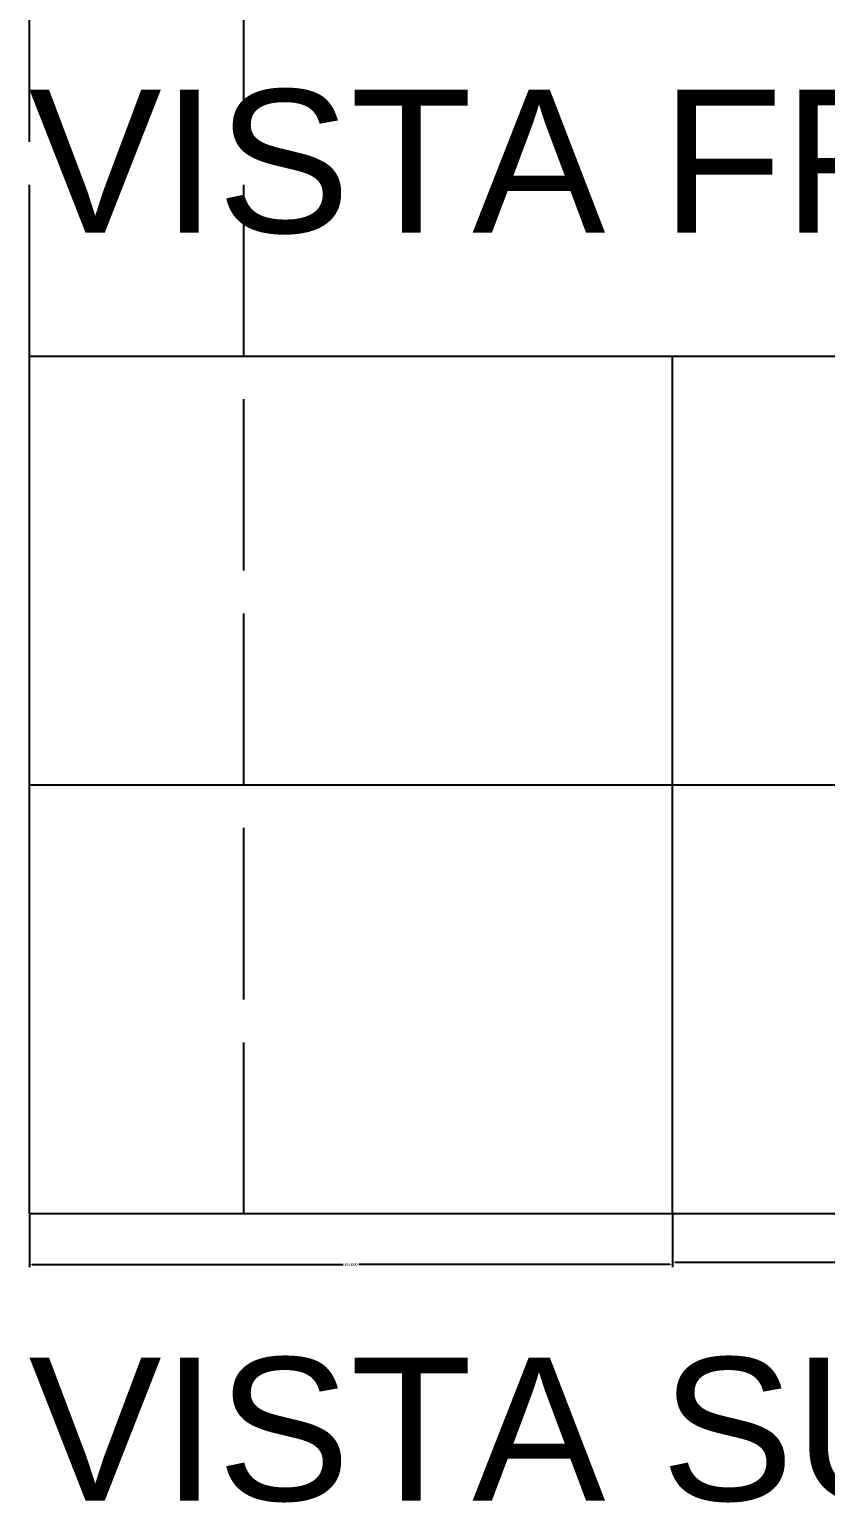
# Model space of a CAD drawing. Header units: inches. Extents: x -52 to 578, y -20 to 194.
# Drawn here: x 100 to 155.7, y -20.2 to 82.9 of the extents above; entities that cross this region are included whole.
import ezdxf

# ---------------------------------------------------------------- set-up
doc = ezdxf.new("R2010")
doc.units = ezdxf.units.IN
doc.header["$MEASUREMENT"] = 0
doc.linetypes.add('ACAD_ISO02W100', pattern=[15, 12, -3])
for name, color, linetype in [('COTA', 1, 'Continuous'), ('PROJECAO', 2, 'ACAD_ISO02W100'), ('TEXTO', 4, 'Continuous')]:
    doc.layers.add(name, color=color, linetype=linetype)
doc.styles.get("Standard").update_dxf_attribs({"font": 'Arial.ttf'})
doc.dimstyles.get("Standard").update_dxf_attribs({"dimtxt": 0.18, "dimasz": 0.18, "dimexe": 0.18, "dimexo": 0.0625, "dimgap": 0.09, "dimtad": 0, "dimtih": 1, "dimtoh": 1, "dimdec": 4, "dimzin": 0, "dimdsep": 46, "dimtxsty": 'Standard', "dimcen": 0.09, "dimadec": 0, "dimazin": 0, "dimtfac": 1, "dimtdec": 4, "dimtofl": 0, "dimtmove": 0, "dimatfit": 3, "dimfxl": 1, "dimtolj": 1, "dimtzin": 0, "dimarcsym": 0})

# ---------------------------------------------------------------- blocks, each defined once
blk = doc.blocks.new('*D7')
at = {"layer": 'COTA', "color": 0, "lineweight": -2, "transparency": 16777216}
for p, q in [((145, -0.06), (145, -3.55)), ((190, -0.06), (190, -3.55)), ((145.18, -3.37), (166.96, -3.37)), ((189.82, -3.37), (168.04, -3.37))]:
    blk.add_line(p, q, dxfattribs=at)
at = {"layer": 'COTA', "color": 0, "transparency": 16777216}
for points in [[(145.18, -3.34), (145.18, -3.4), (145, -3.37)], [(189.82, -3.34), (189.82, -3.4), (190, -3.37)]]:
    blk.add_solid(points, dxfattribs=at)
at = {"layer": 'Defpoints', "color": 0, "transparency": 16777216}
for p in [(145, 0), (190, 0), (190, -3.37)]:
    blk.add_point(p, dxfattribs=at)
at = {"layer": 'COTA', "color": 0, "transparency": 16777216, "insert": (167.5, -3.37), "char_height": 0.18, "attachment_point": 5}
blk.add_mtext('\\A1;45.0000', dxfattribs=at)
blk = doc.blocks.new('*D8')
at = {"layer": 'COTA', "color": 0, "lineweight": -2, "transparency": 16777216}
for p, q in [((100, -0.06), (100, -3.73)), ((145, -0.06), (145, -3.73)), ((100.18, -3.55), (121.96, -3.55)), ((144.82, -3.55), (123.04, -3.55))]:
    blk.add_line(p, q, dxfattribs=at)
at = {"layer": 'COTA', "color": 0, "transparency": 16777216}
for points in [[(100.18, -3.52), (100.18, -3.58), (100, -3.55)], [(144.82, -3.52), (144.82, -3.58), (145, -3.55)]]:
    blk.add_solid(points, dxfattribs=at)
at = {"layer": 'Defpoints', "color": 0, "transparency": 16777216}
for p in [(100, 0), (145, 0), (145, -3.55)]:
    blk.add_point(p, dxfattribs=at)
at = {"layer": 'COTA', "color": 0, "transparency": 16777216, "insert": (122.5, -3.55), "char_height": 0.18, "attachment_point": 5}
blk.add_mtext('\\A1;45.0000', dxfattribs=at)

msp = doc.modelspace()

# ---------------------------------------------------------------- linework, layer by layer
for p, q in [((100, 0), (100, 60)), ((100, 60), (190, 60)), ((145, 0), (145, 60)), ((190, 30), (100, 30)), ((190, 0), (100, 0))]:
    msp.add_line(p, q)
at = {"layer": 'PROJECAO'}
for p, q in [((100, 60), (100, 85)), ((115, 60), (115, 85)), ((115, 0), (115, 60))]:
    msp.add_line(p, q, dxfattribs=at)

# ---------------------------------------------------------------- texts
at = {"layer": 'TEXTO'}
for s, p in [('VISTA FRONTAL', (99.93663, 68.64502)), ('VISTA SUPERIOR', (99.93663, -20.05174))]:
    msp.add_text(s, height=10, dxfattribs=at).set_placement(p)

# ---------------------------------------------------------------- dimensions: what is measured, and where the dimension line sits
at = {"layer": 'COTA'}
dim = msp.add_aligned_dim(p1=(100, 0), p2=(145, 0), distance=-3.55184, dimstyle='Standard', dxfattribs=at)
dim.commit()
dim.dimension.update_dxf_attribs({"geometry": '*D8', "text_midpoint": (122.5, -3.55184)})
dim = msp.add_linear_dim(base=(190, -3.37184), p1=(145, 0), p2=(190, 0), angle=0, dimstyle='Standard', dxfattribs=at)
dim.commit()
dim.dimension.update_dxf_attribs({"geometry": '*D7', "text_midpoint": (167.5, -3.37184), "dimtype": 161})

doc.saveas('drawing.dxf')
